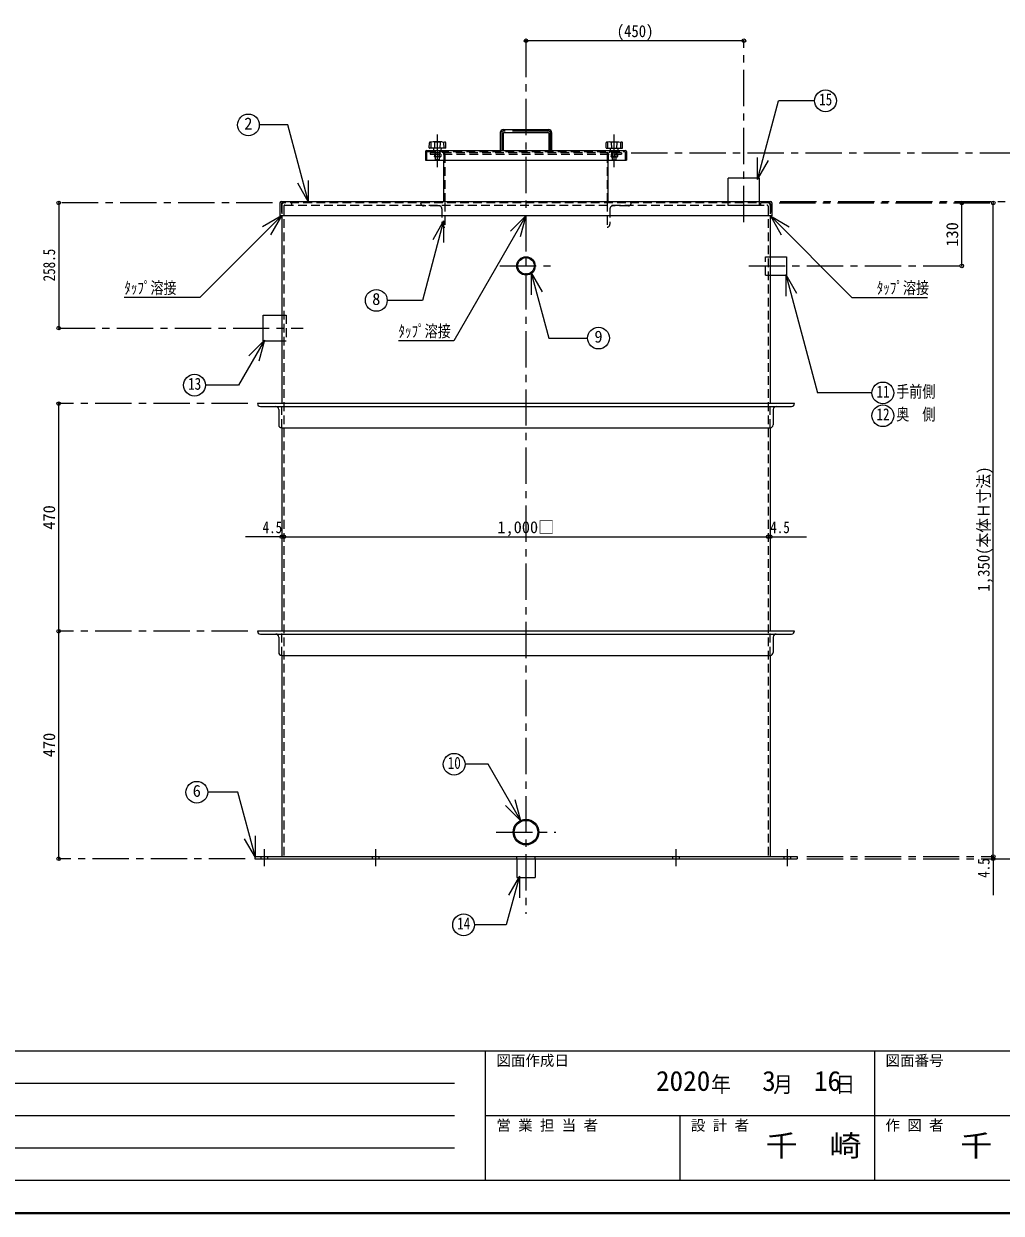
# Model space of a CAD drawing. Units: millimetres at full size, sheet at 1:15; details may follow other scales. Extents: x -3184 to 2891, y -2037 to 2178.
# Drawn here: x -1184 to 835, y -2037 to 419 of the extents above; entities that cross this region are included whole.
import ezdxf
from ezdxf.enums import TextEntityAlignment as Align

# ---------------------------------------------------------------- set-up
doc = ezdxf.new("R2010")
doc.units = ezdxf.units.MM
doc.header["$LTSCALE"] = 15
doc.header["$PDMODE"] = 32
doc.header["$PDSIZE"] = 7.5
doc.linetypes.add('CHAIN1', pattern=[8, 5, -1, 1, -1])
doc.linetypes.add('DASHED1', pattern=[1.8, 1.2, -0.6])
doc.layers.add('0-0', color=7, linetype='Continuous', lineweight=18)
doc.styles.add('ＭＳ ゴシック', font='')
doc.styles.get('ＭＳ ゴシック').set_extended_font_data('MS Gothic')

msp = doc.modelspace()

# ---------------------------------------------------------------- linework, layer by layer
at = {"layer": '0-0', "color": 4, "linetype": 'CHAIN1', "lineweight": 9}
for p, q in [((-146.7, 384.37), (-146.7, -1419.13)), ((303.3, 9.37), (303.3, 384.37)), ((-99.7, 197.87), (-193.7, 197.87)), ((-329.2, 122.87), (-329.2, 190.47)), ((-196.7, 194.87), (-196.7, 157.87)), ((-96.7, 194.87), (-96.7, 157.87)), ((35.8, 122.87), (35.8, 190.47)), ((70.8, 152.57), (948.3, 152.57)), ((-669.9, 49.37), (-1111.7, 49.37)), ((376.5, 49.37), (818.3, 49.37)), ((378.1, 52.57), (883.3, 52.57)), ((-200.7, -80.63), (-92.7, -80.63)), ((313.3, -80.63), (753.3, -80.63)), ((-1111.7, -209.13), (-606.7, -209.13)), ((-721.2, -365.13), (-1111.7, -365.13)), ((-721.2, -835.13), (-1111.7, -835.13)), ((-208.2, -1250.13), (-85.2, -1250.13)), ((-686.7, -1320.13), (-686.7, -1285.63)), ((-456.7, -1320.13), (-456.7, -1285.63)), ((163.3, -1320.13), (163.3, -1285.63)), ((393.3, -1320.13), (393.3, -1285.63)), ((433.3, -1300.63), (818.3, -1300.63)), ((-726.7, -1305.13), (-1111.7, -1305.13)), ((433.3, -1305.13), (948.3, -1305.13))]:
    msp.add_line(p, q, dxfattribs=at)
at = {"layer": '0-0', "color": 4, "lineweight": 9}
for p, q in [((303.3, 384.37), (-146.7, 384.37)), ((-316.5, 52.57), (-316.5, 137.87)), ((23.1, 52.57), (23.1, 137.87)), ((-1111.7, 49.37), (-1111.7, -209.13)), ((753.3, -80.63), (753.3, 49.37)), ((818.3, -1300.63), (818.3, 49.37)), ((-1111.7, -835.13), (-1111.7, -365.13)), ((-646.7, -640.13), (-726.2, -640.13)), ((-1111.7, -1305.13), (-1111.7, -835.13)), ((818.3, -1300.63), (818.3, -1380.13))]:
    msp.add_line(p, q, dxfattribs=at)
at = {"layer": '0-0'}
for p, q in [((331.65, 97.89), (375.16, 260.27)), ((449.45, 260.27), (375.16, 260.27)), ((-193.7, 200.87), (-99.7, 200.87)), ((-346.37, 163.08), (-346.03, 173.6)), ((-338.61, 175.46), (-344.52, 175.15)), ((-342.75, 162.67), (-342.36, 174.31)), ((-320.21, 175.47), (-338.19, 175.47)), ((-334.69, 162.67), (-335.07, 174.31)), ((-323.72, 162.67), (-323.33, 174.31)), ((-319.79, 175.46), (-313.89, 175.15)), ((-315.65, 162.67), (-316.04, 174.31)), ((-312.03, 163.08), (-312.37, 173.6)), ((-199.7, 194.87), (-199.7, 157.87)), ((-193.7, 193.37), (-193.7, 157.87)), ((-192.2, 194.87), (-101.2, 194.87)), ((-99.7, 193.37), (-99.7, 157.87)), ((-93.7, 194.87), (-93.7, 157.87)), ((18.63, 163.08), (18.97, 173.6)), ((26.39, 175.46), (20.48, 175.15)), ((22.25, 162.67), (22.64, 174.31)), ((26.81, 175.47), (44.79, 175.47)), ((30.31, 162.67), (29.93, 174.31)), ((41.28, 162.67), (41.67, 174.31)), ((45.21, 175.46), (51.11, 175.15)), ((49.35, 162.67), (48.96, 174.31)), ((52.97, 163.08), (52.63, 173.6)), ((-354.2, 155.57), (-354.2, 137.87)), ((-351.9, 157.87), (58.5, 157.87)), ((-312.43, 162.67), (-345.97, 162.67)), ((-336.83, 158.24), (-337.2, 162.67)), ((-321.57, 158.24), (-321.2, 162.67)), ((19.03, 162.67), (52.57, 162.67)), ((28.17, 158.24), (27.8, 162.67)), ((43.43, 158.24), (43.8, 162.67)), ((60.8, 155.57), (60.8, 137.87)), ((-354.2, 137.87), (60.8, 137.87)), ((331.65, 97.89), (331.65, 142.89)), ((331.65, 97.89), (354.15, 136.86)), ((-595.62, 50.96), (-618.12, 89.93)), ((-595.62, 50.96), (-595.62, 95.96)), ((-651.5, 22.57), (-690.47, 0.07)), ((-651.5, 22.57), (-674, -16.4)), ((-316.69, 12.31), (-360.7, -151.93)), ((-316.69, 12.31), (-339.19, -26.66)), ((-316.69, 12.31), (-316.69, -32.69)), ((-146.7, 22.57), (-295.55, -235.25)), ((-146.7, 22.57), (-178.52, -9.25)), ((-146.7, 22.57), (-158.35, -20.9)), ((358.1, 22.57), (380.6, -16.4)), ((358.1, 22.57), (397.07, 0.07)), ((-135.79, -95.34), (-113.29, -134.31)), ((-135.79, -95.34), (-135.79, -140.34)), ((389.81, -98.24), (412.31, -137.21)), ((389.81, -98.24), (389.81, -143.24)), ((389.81, -98.24), (455.42, -343.1)), ((-360.7, -151.93), (-433.27, -151.93)), ((-689.7, -235.63), (-689.7, -182.63)), ((-689.7, -182.63), (-651.2, -182.63)), ((-686.97, -234.32), (-740.5, -327.03)), ((-686.97, -234.32), (-718.79, -266.14)), ((-686.97, -234.32), (-698.62, -277.78)), ((-689.7, -235.63), (-651.2, -235.63)), ((-295.55, -235.25), (-410, -235.25)), ((-740.5, -327.03), (-808.76, -327.03)), ((567.89, -343.1), (455.42, -343.1)), ((-157.1, -1227.04), (-188.92, -1195.22)), ((-157.1, -1227.04), (-168.75, -1183.58)), ((-705.4, -1302.68), (-727.9, -1263.71)), ((-705.4, -1302.68), (-705.4, -1257.68)), ((-165.7, -1305.13), (-165.7, -1344.13)), ((-127.7, -1305.13), (-127.7, -1344.13)), ((-160.3, -1341.02), (-182.8, -1379.99)), ((-165.7, -1344.13), (-127.7, -1344.13)), ((-160.3, -1341.02), (-160.3, -1386.02))]:
    msp.add_line(p, q, dxfattribs=at)
at = {"layer": '0-0', "color": 4, "linetype": 'DASHED1', "lineweight": 9}
for p, q in [((-351.9, 154.42), (-351.9, 137.87)), ((-350.75, 155.57), (57.35, 155.57)), ((-344.2, 152.57), (-344.2, 150.27)), ((50.8, 152.57), (-344.2, 152.57)), ((-344.2, 150.27), (50.8, 150.27)), ((-339.2, 155.57), (-339.2, 152.57)), ((-335.7, 149.97), (-335.7, 145.27)), ((-334.2, 150.27), (-334.2, 157.87)), ((-329.2, 149.97), (-329.2, 145.27)), ((-325.2, 138.37), (-325.2, 157.87)), ((-324.2, 150.27), (-324.2, 157.87)), ((-322.7, 149.97), (-322.7, 145.27)), ((-319.2, 155.57), (-319.2, 152.57)), ((-316.5, 149.12), (-316.5, 137.87)), ((-314.2, 150.27), (-314.2, 49.37)), ((20.8, 150.27), (20.8, 49.37)), ((23.1, 149.12), (23.1, 137.87)), ((25.8, 155.57), (25.8, 152.57)), ((29.3, 149.97), (29.3, 145.27)), ((30.8, 150.27), (30.8, 157.87)), ((31.8, 138.37), (31.8, 157.87)), ((35.8, 149.97), (35.8, 145.27)), ((40.8, 150.27), (40.8, 157.87)), ((42.3, 149.97), (42.3, 145.27)), ((45.8, 155.57), (45.8, 152.57)), ((50.8, 152.57), (50.8, 150.27)), ((58.5, 154.42), (58.5, 137.87)), ((-332.7, 137.87), (-333.2, 138.37)), ((-325.2, 138.37), (-325.7, 137.87)), ((-322.95, 144.77), (-322.7, 145.27)), ((29.55, 144.77), (29.3, 145.27)), ((31.8, 138.37), (32.3, 137.87)), ((39.3, 137.87), (39.8, 138.37)), ((-651.2, -182.63), (-641.7, -182.63)), ((-641.7, -182.63), (-641.7, -235.63)), ((-651.2, -235.63), (-641.7, -235.63)), ((-693.7, -1305.13), (-693.7, -1300.63)), ((-679.7, -1305.13), (-679.7, -1300.63)), ((-165.7, -1305.13), (-165.7, -1300.63)), ((-127.7, -1305.13), (-127.7, -1300.63)), ((386.3, -1305.13), (386.3, -1300.63)), ((400.3, -1305.13), (400.3, -1300.63))]:
    msp.add_line(p, q, dxfattribs=at)
at = {"layer": '0-0', "color": 5, "lineweight": 25}
for p, q in [((335.8, 100.37), (270.8, 100.37)), ((270.8, 52.57), (270.8, 100.37)), ((335.8, 52.57), (335.8, 100.37)), ((-654.7, 49.37), (-654.7, 22.57)), ((-651.5, 52.57), (358.1, 52.57)), ((361.3, 49.37), (361.3, 22.57)), ((361.3, 22.57), (-654.7, 22.57)), ((-651.2, 22.57), (-651.2, -365.13)), ((357.8, 22.57), (357.8, -365.13)), ((357.8, -99.63), (391.3, -99.63)), ((407.8, -365.13), (-701.2, -365.13)), ((-695.2, -371.13), (401.8, -371.13)), ((-657.2, -377.13), (-657.2, -409.13)), ((363.8, -377.13), (363.8, -409.13)), ((-651.2, -415.13), (357.8, -415.13)), ((-651.2, -415.13), (-651.2, -835.13)), ((357.8, -415.13), (357.8, -835.13)), ((407.8, -835.13), (-701.2, -835.13)), ((-695.2, -841.13), (401.8, -841.13)), ((-657.2, -847.13), (-657.2, -879.13)), ((363.8, -847.13), (363.8, -879.13)), ((-651.2, -885.13), (357.8, -885.13)), ((-651.2, -885.13), (-651.2, -1300.63)), ((357.8, -885.13), (357.8, -1300.63)), ((-706.7, -1300.63), (413.3, -1300.63)), ((-706.7, -1300.63), (-706.7, -1305.13)), ((413.3, -1300.63), (413.3, -1305.13)), ((-706.7, -1305.13), (413.3, -1305.13))]:
    msp.add_line(p, q, dxfattribs=at)
at = {"layer": '0-0', "linetype": 'DASHED1'}
for p, q in [((356.5, 49.37), (-649.9, 49.37)), ((-631.2, 49.37), (-631.2, 44.87)), ((-314.2, 49.37), (-314.2, -0.63)), ((20.8, 49.37), (20.8, -0.63)), ((335.8, 44.37), (335.8, 52.57)), ((337.8, 49.37), (337.8, 44.87)), ((-651.5, 47.77), (-651.5, 22.57)), ((-651.2, 44.87), (-651.2, 22.57)), ((-646.7, 42.62), (-646.7, -1300.63)), ((-644.45, 44.87), (351.05, 44.87)), ((-326.2, 43.37), (-358.2, 43.37)), ((-320.2, 37.37), (-320.2, 5.37)), ((26.8, 37.37), (26.8, 5.37)), ((64.8, 43.37), (32.8, 43.37)), ((353.3, 42.62), (353.3, -1300.63)), ((357.8, 44.87), (357.8, 22.57)), ((358.1, 47.77), (358.1, 22.57)), ((348.3, -61.63), (357.8, -61.63)), ((348.3, -99.63), (348.3, -61.63)), ((348.3, -99.63), (357.8, -99.63)), ((-651.2, -415.13), (-651.2, -365.13)), ((357.8, -415.13), (357.8, -365.13)), ((-651.2, -885.13), (-651.2, -835.13)), ((357.8, -885.13), (357.8, -835.13)), ((-463.7, -1305.13), (-463.7, -1300.63)), ((-449.7, -1305.13), (-449.7, -1300.63)), ((156.3, -1305.13), (156.3, -1300.63)), ((170.3, -1305.13), (170.3, -1300.63))]:
    msp.add_line(p, q, dxfattribs=at)
at = {"layer": '0-0', "color": 6, "lineweight": 25}
for p, q in [((-3116.7, -1701.77), (2823.3, -1701.77)), ((-230.27, -1969.63), (-230.27, -1701.77)), ((573.3, -1701.77), (573.3, -1969.63)), ((-1687.42, -1768.74), (-294.56, -1768.74)), ((-294.56, -1835.7), (-1687.42, -1835.7)), ((2823.3, -1835.7), (-230.27, -1835.7)), ((171.51, -1969.63), (171.51, -1835.7)), ((-294.56, -1902.67), (-1687.42, -1902.67)), ((2823.3, -1969.63), (-3116.7, -1969.63))]:
    msp.add_line(p, q, dxfattribs=at)
at = {"layer": '0-0', "color": 1, "lineweight": 40}
msp.add_line((2890.8, -2037.13), (-3184.2, -2037.13), dxfattribs=at)
at = {"layer": '0-0'}
for points in [[(-595.62, 50.96), (-638.35, 210.43), (-697.47, 210.43)], [(-651.5, 22.57), (-819.91, -145.84), (-976.2, -145.84)], [(358.1, 22.57), (526.51, -145.84), (682.8, -145.84)], [(-135.79, -95.34), (-99.79, -229.69), (-19.35, -229.69)], [(-157.1, -1227.04), (-224.71, -1109.94), (-272.58, -1109.94)], [(-705.4, -1302.68), (-741.56, -1167.73), (-803.99, -1167.73)], [(-160.3, -1341.02), (-187.26, -1441.62), (-253.02, -1441.62)]]:
    msp.add_lwpolyline(points, dxfattribs=at)
at = {"layer": '0-0', "color": 4, "linetype": 'DASHED1', "lineweight": 9}
for points in [[(-325.2, 138.37), (-333.2, 138.37), (-333.2, 157.87)], [(31.8, 138.37), (39.8, 138.37), (39.8, 157.87)], [(-322.95, 144.77), (-335.45, 144.77), (-335.7, 145.27)], [(29.55, 144.77), (42.05, 144.77), (42.3, 145.27)]]:
    msp.add_lwpolyline(points, dxfattribs=at)
at = {"layer": '0-0', "linetype": 'DASHED1'}
msp.add_lwpolyline([(335.8, 44.37), (270.8, 44.37), (270.8, 52.57)], dxfattribs=at)
at = {"layer": '0-0', "color": 5, "lineweight": 25}
msp.add_lwpolyline([(357.8, -61.63), (391.3, -61.63), (391.3, -99.63)], dxfattribs=at)
at = {"layer": '0-0', "color": 4, "lineweight": 9}
msp.add_lwpolyline([(-646.7, -640.13), (353.3, -640.13), (432.8, -640.13)], dxfattribs=at)
at = {"layer": '0-0'}
for centre in [(471.95, 260.27), (-719.97, 210.43), (-455.77, -151.93), (3.15, -229.69), (-831.26, -327.03), (590.39, -343.1), (590.39, -390.1), (-295.08, -1109.94), (-826.49, -1167.73), (-275.52, -1441.62)]:
    msp.add_circle(centre, 22.5, dxfattribs=at)
at = {"layer": '0-0', "color": 5, "lineweight": 25}
for centre, radius in [((-146.7, -80.63), 19), ((-146.7, -80.63), 17), ((-146.7, -1250.13), 26.5), ((-146.7, -1250.13), 24.3)]:
    msp.add_circle(centre, radius, dxfattribs=at)
at = {"layer": '0-0'}
for centre, radius, start, end in [((-193.7, 194.87), 6, 90, 180), ((-99.7, 194.87), 6, 0, 90), ((-344.43, 173.55), 1.6, 93.01913, 178.15415), ((-344.81, 173.01), 1.66, 93.02757, 128.73305), ((-344.74, 166.7), 7.97, 72.62002, 91.09064), ((-338.19, 167.47), 8, 90, 93.01913), ((-334.67, 174.32), 0.4, 97.29873, 181.90915), ((-329.2, 131.6), 43.47, 82.70127, 97.29873), ((-323.73, 174.32), 0.4, 358.09085, 82.70127), ((-320.21, 167.47), 8, 86.98087, 90), ((-313.66, 166.7), 7.97, 88.90936, 107.37998), ((-313.97, 173.55), 1.6, 1.84585, 86.98087), ((-313.6, 173.01), 1.66, 51.26695, 86.97243), ((-192.2, 193.37), 1.5, 90, 180), ((-101.2, 193.37), 1.5, 0, 90), ((20.57, 173.55), 1.6, 93.01913, 178.15415), ((20.19, 173.01), 1.66, 93.02757, 128.73305), ((20.26, 166.7), 7.97, 72.62002, 91.09064), ((26.81, 167.47), 8, 90, 93.01913), ((30.33, 174.32), 0.4, 97.29873, 181.90915), ((35.8, 131.6), 43.47, 82.70127, 97.29873), ((41.27, 174.32), 0.4, 358.09085, 82.70127), ((44.79, 167.47), 8, 86.98087, 90), ((51.34, 166.7), 7.97, 88.90936, 107.37998), ((51.03, 173.55), 1.6, 1.84585, 86.98087), ((51.4, 173.01), 1.66, 51.26695, 86.97243), ((-351.9, 155.57), 2.3, 90, 180), ((-345.97, 163.07), 0.4, 178.15415, 270), ((-336.43, 158.27), 0.4, 184.76364, 270), ((-321.97, 158.27), 0.4, 270, 355.23636), ((-312.43, 163.07), 0.4, 270, 1.84585), ((19.03, 163.07), 0.4, 178.15415, 270), ((28.57, 158.27), 0.4, 184.76364, 270), ((43.03, 158.27), 0.4, 270, 355.23636), ((52.57, 163.07), 0.4, 270, 1.84585), ((58.5, 155.57), 2.3, 0, 90)]:
    msp.add_arc(centre, radius, start, end, dxfattribs=at)
at = {"layer": '0-0', "color": 4, "linetype": 'CHAIN1', "lineweight": 9}
for centre, start, end in [((-193.7, 194.87), 90, 180), ((-99.7, 194.87), 0, 90)]:
    msp.add_arc(centre, 3, start, end, dxfattribs=at)
at = {"layer": '0-0', "color": 4, "linetype": 'DASHED1', "lineweight": 9}
for centre, radius, start, end in [((-350.75, 154.42), 1.15, 90, 180), ((-335.4, 149.97), 0.3, 90, 180), ((-329.5, 149.97), 0.3, 0, 90), ((-328.9, 149.97), 0.3, 90, 180), ((-323, 149.97), 0.3, 0, 90), ((-317.65, 149.12), 1.15, 0, 90), ((-316.5, 150.27), 2.3, 0, 90), ((23.1, 150.27), 2.3, 90, 180), ((24.25, 149.12), 1.15, 90, 180), ((29.6, 149.97), 0.3, 90, 180), ((35.5, 149.97), 0.3, 0, 90), ((36.1, 149.97), 0.3, 90, 180), ((42, 149.97), 0.3, 0, 90), ((57.35, 154.42), 1.15, 0, 90), ((-339.38, 233.22), 88.54, 272.54473, 276.60311), ((-319.02, 233.22), 88.54, 263.39689, 267.45527), ((25.62, 233.22), 88.54, 272.54473, 276.60311), ((45.98, 233.22), 88.54, 263.39689, 267.45527)]:
    msp.add_arc(centre, radius, start, end, dxfattribs=at)
at = {"layer": '0-0', "color": 5, "lineweight": 25}
for centre, radius, start, end in [((-651.5, 49.37), 3.2, 90, 180), ((358.1, 49.37), 3.2, 0, 90), ((-695.2, -365.13), 6, 180, 270), ((401.8, -365.13), 6, 270, 0), ((-663.2, -377.13), 6, 0, 90), ((369.8, -377.13), 6, 90, 180), ((-651.2, -409.13), 6, 180, 270), ((357.8, -409.13), 6, 270, 0), ((-695.2, -835.13), 6, 180, 270), ((401.8, -835.13), 6, 270, 0), ((-663.2, -847.13), 6, 0, 90), ((369.8, -847.13), 6, 90, 180), ((-651.2, -879.13), 6, 180, 270), ((357.8, -879.13), 6, 270, 0)]:
    msp.add_arc(centre, radius, start, end, dxfattribs=at)
at = {"layer": '0-0', "linetype": 'DASHED1'}
for centre, radius, start, end in [((-649.9, 47.77), 1.6, 90, 180), ((-646.7, 44.87), 4.5, 90, 180), ((-358.2, 49.37), 6, 180, 270), ((64.8, 49.37), 6, 270, 0), ((353.3, 44.87), 4.5, 0, 90), ((356.5, 47.77), 1.6, 0, 90), ((-644.45, 42.62), 2.25, 90, 180), ((-326.2, 37.37), 6, 0, 90), ((32.8, 37.37), 6, 90, 180), ((351.05, 42.62), 2.25, 0, 90), ((-314.2, 5.37), 6, 180, 270), ((20.8, 5.37), 6, 270, 0)]:
    msp.add_arc(centre, radius, start, end, dxfattribs=at)
at = {"layer": '0-0', "color": 1}
for p in [(-146.7, 384.37), (303.3, 384.37), (-1111.7, 49.37), (753.3, 49.37), (818.3, 49.37), (753.3, -80.63), (-1111.7, -209.13), (-1111.7, -365.13), (-651.2, -640.13), (-646.7, -640.13), (353.3, -640.13), (357.8, -640.13), (-1111.7, -835.13), (-1111.7, -1305.13), (818.3, -1300.63), (818.3, -1305.13)]:
    msp.add_point(p, dxfattribs=at)

# ---------------------------------------------------------------- texts
at = {"layer": '0-0', "style": 'ＭＳ ゴシック'}
for s, height, width, p in [('(450)', 24.74, 0.9, (40.8, 384.37)), ('15', 24.74, 0.8, (458.82, 243.39)), ('ﾀｯﾌﾟ溶接', 24.74, 0.8, (-976.2, -145.84)), ('ﾀｯﾌﾟ溶接', 24.74, 0.8, (577.8, -145.84)), ('ﾀｯﾌﾟ溶接', 24.74, 0.8, (-410, -235.25)), ('13', 24.74, 0.8, (-844.39, -343.9)), ('11', 24.74, 0.8, (577.26, -359.97)), ('手前側', 24.74, 0.8, (617.89, -359.97)), ('12', 24.74, 0.8, (577.26, -406.97)), ('奥\u3000側', 24.74, 0.8, (617.89, -406.97)), ('4.5', 24.74, 0.8, (-690.58, -640.13)), ('4.5', 24.74, 0.8, (357.8, -640.13)), ('10', 24.74, 0.8, (-308.21, -1126.82)), ('14', 24.74, 0.8, (-288.65, -1458.5)), ('千\u3000崎', 43.99, 1.1, (348.3, -1932.67)), ('千\u3000崎', 43.99, 1.1, (750.08, -1932.67))]:
    msp.add_text(s, height=height, dxfattribs=dict(at, width=width)).set_placement(p, align=Align.BOTTOM_LEFT)
for s, height, p in [('2', 24.74, (-728.41, 193.55)), ('8', 24.74, (-464.2, -168.8)), ('9', 24.74, (-5.29, -246.57)), ('1,000□', 24.74, (-205.76, -640.13)), ('6', 24.74, (-834.93, -1184.6)), ('図面作成日', 21.99, (-207.77, -1739.27)), ('図面番号', 21.99, (595.8, -1739.27)), ('2020', 41.24, (121.8, -1796.86)), ('3', 41.24, (341.17, -1796.86)), ('16', 41.24, (448.05, -1796.86)), ('営 業 担 当 者', 21.99, (-207.77, -1873.2)), ('設 計 者', 21.99, (194.01, -1873.2)), ('作 図 者', 21.99, (595.8, -1873.2))]:
    msp.add_text(s, height=height, dxfattribs=at).set_placement(p, align=Align.BOTTOM_LEFT)
for s, p in [('130', (753.3, -40.94)), ('470', (-1111.7, -625.44)), ('470', (-1111.7, -1095.44))]:
    msp.add_text(s, height=24.74, rotation=90, dxfattribs=at).set_placement(p, align=Align.BOTTOM_LEFT)
for s, width, p in [('258.5', 0.8, (-1111.7, -112.69)), ('1,350(本体Ｈ寸法)', 0.9, (818.3, -753.13)), ('4.5', 0.8, (818.3, -1344.51))]:
    msp.add_text(s, height=24.74, rotation=90, dxfattribs=dict(at, width=width)).set_placement(p, align=Align.BOTTOM_LEFT)
at = {"layer": '0-0', "insert": (235.8, -1791.24), "char_height": 32.99, "attachment_point": 7, "style": 'ＭＳ ゴシック'}
msp.add_mtext('\\T1.27;\\W0.9;年\\~\\~\\~月\\~\\~\\~日', dxfattribs=at)

doc.saveas('drawing.dxf')
